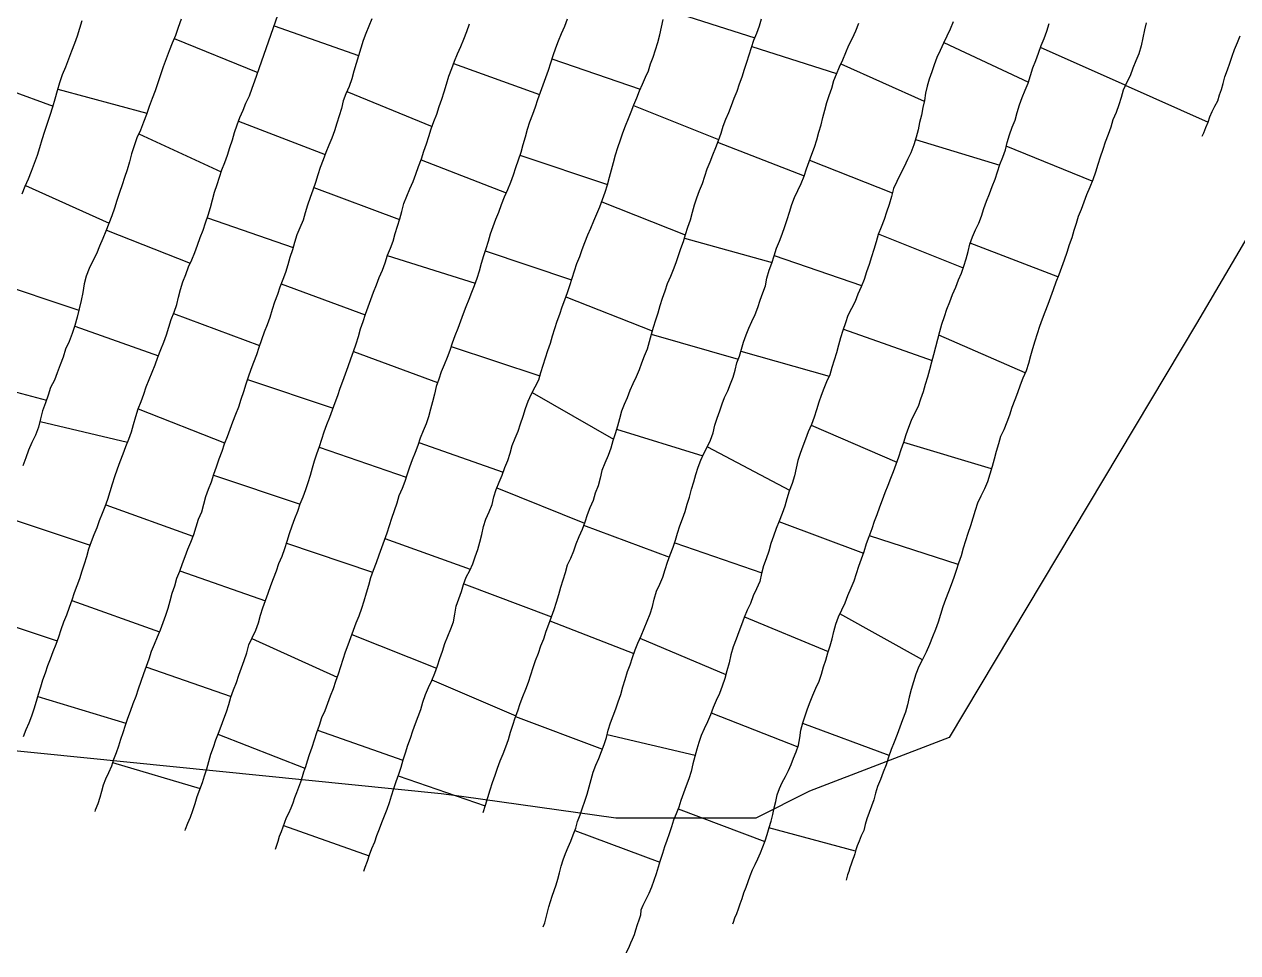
# Model space of a CAD drawing. Extents: x 703186 to 703989, y 1560402 to 1561368.
# Drawn here: x 703802.3 to 703862, y 1560401.9 to 1560447.5 of the extents above; entities that cross this region are included whole.
import ezdxf

# ---------------------------------------------------------------- set-up
doc = ezdxf.new("R2010")
doc.units = 0
for name, color, linetype in [('10124_2002_REAL', 30, 'Continuous'), ('AGROCAD PLL', 7, 'Continuous'), ('PANTE_2002', 7, 'Continuous')]:
    doc.layers.add(name, color=color, linetype=linetype)

msp = doc.modelspace()

# ---------------------------------------------------------------- linework, layer by layer
at = {"layer": '10124_2002_REAL'}
for points in [[(703802.2848, 1560412.4911), (703802.4115, 1560412.8343), (703802.5597, 1560413.1756), (703802.6897, 1560413.5223), (703802.8093, 1560413.8654), (703802.9206, 1560414.2285), (703803.029, 1560414.587), (703803.1374, 1560414.9377), (703803.2419, 1560415.2905), (703803.3609, 1560415.6334), (703803.4888, 1560415.9869), (703803.6111, 1560416.3263), (703803.741, 1560416.6779), (703803.8836, 1560417.0337), (703804.0166, 1560417.3963), (703804.1336, 1560417.7682), (703804.2738, 1560418.1337), (703804.415, 1560418.4908), (703804.546, 1560418.8571), (703804.6726, 1560419.2143), (703804.8021, 1560419.5759), (703804.9272, 1560419.9293), (703805.0492, 1560420.278), (703805.1667, 1560420.6406), (703805.2933, 1560420.9945), (703805.4045, 1560421.3518), (703805.5011, 1560421.73), (703805.6234, 1560422.0874), (703805.7605, 1560422.4433), (703805.9045, 1560422.7875), (703806.03, 1560423.1289), (703806.1686, 1560423.4851), (703806.3059, 1560423.8201), (703806.4334, 1560424.1763), (703806.5518, 1560424.5559), (703806.6663, 1560424.9228), (703806.7861, 1560425.2924), (703806.9086, 1560425.659), (703807.0415, 1560426.0251), (703807.1908, 1560426.3986), (703807.318, 1560426.7662), (703807.4604, 1560427.1302), (703807.5911, 1560427.4885), (703807.6994, 1560427.8531), (703807.8093, 1560428.2337), (703807.9313, 1560428.6147), (703808.0731, 1560428.9719), (703808.2005, 1560429.3357), (703808.3243, 1560429.6934), (703808.4766, 1560430.0581), (703808.6243, 1560430.4208), (703808.7708, 1560430.7851), (703808.899, 1560431.1555), (703809.0427, 1560431.5299), (703809.1862, 1560431.8941), (703809.3163, 1560432.2605), (703809.4401, 1560432.6317), (703809.5567, 1560433.007), (703809.6958, 1560433.3779), (703809.8236, 1560433.7465), (703809.9171, 1560434.119), (703810.0142, 1560434.4918), (703810.1305, 1560434.8667), (703810.2691, 1560435.2286), (703810.4108, 1560435.5973), (703810.5666, 1560435.9538), (703810.7154, 1560436.3111), (703810.8498, 1560436.6766), (703810.982, 1560437.0459), (703811.1324, 1560437.4018), (703811.246, 1560437.7665), (703811.3773, 1560438.1433), (703811.4942, 1560438.5163), (703811.5911, 1560438.9009), (703811.6854, 1560439.2811), (703811.8102, 1560439.6492), (703811.933, 1560440.0121), (703812.0508, 1560440.3791), (703812.1862, 1560440.7424), (703812.3273, 1560441.0979), (703812.4431, 1560441.4782), (703812.5614, 1560441.8509), (703812.6715, 1560442.2177), (703812.8001, 1560442.5869), (703812.9382, 1560442.9458), (703813.0895, 1560443.3038), (703813.2323, 1560443.6515), (703813.4015, 1560444.0204), (703813.5418, 1560444.3955), (703813.668, 1560444.7559), (703842.9533, 1560528.3916)], [(703802.2119, 1560439.196), (703802.3645, 1560439.5645), (703802.5311, 1560439.9338), (703802.6838, 1560440.3109), (703802.8276, 1560440.7026), (703802.9716, 1560441.0899), (703803.086, 1560441.4797), (703803.2052, 1560441.8725), (703803.3329, 1560442.2726), (703803.4712, 1560442.6693), (703803.5975, 1560443.0708), (703803.7315, 1560443.4719), (703803.8418, 1560443.87), (703803.9586, 1560444.2715), (703804.0671, 1560444.6734), (703804.2087, 1560445.0632), (703804.3736, 1560445.4489), (703804.516, 1560445.8369), (703804.6624, 1560446.2257), (703804.8102, 1560446.6039), (703804.944, 1560446.9729), (703805.0491, 1560447.3421), (703805.167, 1560447.7281)], [(703810.0399, 1560447.7791), (703809.9004, 1560447.3792), (703809.7579, 1560446.983), (703809.6018, 1560446.5993), (703809.4512, 1560446.2252), (703809.3018, 1560445.8282), (703809.1548, 1560445.4367), (703809.0182, 1560445.0449), (703808.8902, 1560444.6604), (703808.7556, 1560444.2694), (703808.613, 1560443.8822), (703808.4639, 1560443.4946), (703808.3314, 1560443.1041), (703808.1923, 1560442.7137), (703808.0418, 1560442.3254), (703807.8694, 1560441.9504), (703807.7315, 1560441.5586), (703807.6067, 1560441.1673), (703807.5068, 1560440.773), (703807.3917, 1560440.383), (703807.2582, 1560440.0046), (703807.1346, 1560439.6318), (703807.0052, 1560439.2524), (703806.8793, 1560438.8661), (703806.763, 1560438.4901), (703806.6369, 1560438.1069), (703806.4906, 1560437.7341), (703806.3439, 1560437.3628), (703806.1939, 1560436.9902), (703806.0303, 1560436.6241), (703805.877, 1560436.2488), (703805.7025, 1560435.8939), (703805.5228, 1560435.5215), (703805.3733, 1560435.1499), (703805.2751, 1560434.7632), (703805.2097, 1560434.3485), (703805.1196, 1560433.9437), (703805.0264, 1560433.541), (703804.9223, 1560433.1283), (703804.8161, 1560432.7183), (703804.6725, 1560432.3162), (703804.5238, 1560431.9366), (703804.3566, 1560431.5493), (703804.2326, 1560431.1615), (703804.0917, 1560430.7796), (703803.9463, 1560430.3935), (703803.8015, 1560430.0216), (703803.6202, 1560429.6646), (703803.4947, 1560429.2936), (703803.3632, 1560428.9079), (703803.2264, 1560428.5205), (703803.1274, 1560428.1264), (703803.0302, 1560427.7147), (703802.8763, 1560427.322), (703802.6975, 1560426.9635), (703802.5259, 1560426.5903), (703802.3946, 1560426.2007), (703802.2582, 1560425.8147)], [(703819.4342, 1560447.8048), (703819.2855, 1560447.4414), (703819.1368, 1560447.086), (703819.0059, 1560446.7302), (703818.8919, 1560446.3572), (703818.7707, 1560445.9859), (703818.6556, 1560445.6048), (703818.5432, 1560445.2221), (703818.4382, 1560444.8483), (703818.3053, 1560444.4822), (703818.155, 1560444.1137), (703818.0212, 1560443.7681), (703817.9286, 1560443.3976), (703817.8155, 1560443.0295), (703817.6971, 1560442.666), (703817.5823, 1560442.297), (703817.4585, 1560441.9378), (703817.3042, 1560441.5823), (703817.1589, 1560441.2334), (703817.0342, 1560440.8651), (703816.8835, 1560440.4938), (703816.7642, 1560440.1317), (703816.6597, 1560439.7525), (703816.5187, 1560439.3744), (703816.3913, 1560439.0067), (703816.2655, 1560438.6325), (703816.1505, 1560438.2647), (703816.0392, 1560437.893), (703815.8887, 1560437.5253), (703815.7437, 1560437.17), (703815.6283, 1560436.8031), (703815.5141, 1560436.4321), (703815.3867, 1560436.0687), (703815.2851, 1560435.7001), (703815.1795, 1560435.3315), (703815.0424, 1560434.9757), (703814.9059, 1560434.6071), (703814.7805, 1560434.2365), (703814.6438, 1560433.8699), (703814.5146, 1560433.5004), (703814.4072, 1560433.1183), (703814.2771, 1560432.7438), (703814.1286, 1560432.3825), (703813.9888, 1560432.0126), (703813.8651, 1560431.6409), (703813.7428, 1560431.2679), (703813.608, 1560430.9007), (703813.4661, 1560430.5443), (703813.3428, 1560430.177), (703813.2244, 1560429.825), (703813.1081, 1560429.451), (703812.9802, 1560429.0831), (703812.8631, 1560428.7043), (703812.7128, 1560428.3365), (703812.5696, 1560427.9694), (703812.4406, 1560427.6029), (703812.3013, 1560427.242), (703812.1575, 1560426.8847), (703812.0441, 1560426.5127), (703811.901, 1560426.1398), (703811.769, 1560425.7478), (703811.6402, 1560425.3813), (703811.5144, 1560425.0053), (703811.3673, 1560424.6421), (703811.2479, 1560424.2907), (703811.1413, 1560423.9064), (703811.0429, 1560423.5276), (703810.8803, 1560423.1751), (703810.7671, 1560422.7933), (703810.6442, 1560422.411), (703810.5073, 1560422.0485), (703810.3599, 1560421.6932), (703810.2227, 1560421.3415), (703810.0906, 1560420.9854), (703809.9632, 1560420.6215), (703809.8125, 1560420.265), (703809.7084, 1560419.8955), (703809.592, 1560419.5301), (703809.482, 1560419.1594), (703809.3825, 1560418.7993), (703809.2682, 1560418.4483), (703809.1339, 1560418.0898), (703809.0023, 1560417.7348), (703808.8576, 1560417.3798), (703808.7127, 1560417.0209), (703808.575, 1560416.6735), (703808.4466, 1560416.3037), (703808.3143, 1560415.94), (703808.1866, 1560415.5733), (703808.0504, 1560415.2016), (703807.9258, 1560414.8245), (703807.8063, 1560414.4598), (703807.6723, 1560414.1023), (703807.5387, 1560413.7341), (703807.3946, 1560413.3837), (703807.2822, 1560413.047), (703807.1727, 1560412.6796), (703807.0553, 1560412.351), (703806.9657, 1560412.0204), (703806.8464, 1560411.689), (703806.7107, 1560411.3707), (703806.6135, 1560411.0432), (703806.4708, 1560410.705), (703806.3173, 1560410.3966), (703806.2129, 1560410.1077), (703806.1249, 1560409.7927), (703806.0395, 1560409.4973), (703805.9373, 1560409.1806), (703805.8124, 1560408.8707), (703805.7881, 1560408.8146)], [(703829.044, 1560447.785), (703828.902, 1560447.4257), (703828.7522, 1560447.0704), (703828.6021, 1560446.7131), (703828.464, 1560446.3595), (703828.3376, 1560445.9893), (703828.2142, 1560445.6301), (703828.0984, 1560445.2626), (703827.9755, 1560444.8943), (703827.836, 1560444.5355), (703827.7088, 1560444.1839), (703827.5818, 1560443.8173), (703827.4591, 1560443.4532), (703827.3337, 1560443.0965), (703827.1937, 1560442.7274), (703827.0784, 1560442.3601), (703826.9674, 1560441.979), (703826.8609, 1560441.6027), (703826.7534, 1560441.2278), (703826.6268, 1560440.8468), (703826.5004, 1560440.4806), (703826.382, 1560440.1157), (703826.2567, 1560439.7488), (703826.1019, 1560439.3856), (703825.9363, 1560439.0247), (703825.7983, 1560438.6459), (703825.66, 1560438.2826), (703825.5115, 1560437.9258), (703825.3831, 1560437.5644), (703825.256, 1560437.2081), (703825.15, 1560436.8472), (703825.0411, 1560436.4952), (703824.9231, 1560436.1421), (703824.8146, 1560435.7642), (703824.7111, 1560435.3935), (703824.6016, 1560435.0242), (703824.4679, 1560434.6739), (703824.3302, 1560434.3411), (703824.2037, 1560433.9925), (703824.0552, 1560433.6352), (703823.9182, 1560433.29), (703823.7836, 1560432.9321), (703823.6511, 1560432.5657), (703823.5062, 1560432.2154), (703823.3867, 1560431.8548), (703823.2651, 1560431.4896), (703823.131, 1560431.1371), (703822.9853, 1560430.7805), (703822.8451, 1560430.4362), (703822.7178, 1560430.0764), (703822.6006, 1560429.7085), (703822.5074, 1560429.3414), (703822.4145, 1560428.9682), (703822.321, 1560428.5971), (703822.2128, 1560428.2268), (703822.0961, 1560427.8747), (703821.9547, 1560427.5362), (703821.8128, 1560427.1755), (703821.6848, 1560426.8114), (703821.555, 1560426.4741), (703821.4139, 1560426.1111), (703821.2874, 1560425.7558), (703821.1624, 1560425.3996), (703821.0443, 1560425.0429), (703820.9128, 1560424.6968), (703820.7545, 1560424.3412), (703820.6563, 1560423.9729), (703820.5246, 1560423.6019), (703820.4001, 1560423.2182), (703820.2781, 1560422.861), (703820.1633, 1560422.4991), (703820.0315, 1560422.1352), (703819.9073, 1560421.7743), (703819.7783, 1560421.411), (703819.6342, 1560421.0428), (703819.4872, 1560420.6661), (703819.3688, 1560420.2987), (703819.2603, 1560419.9257), (703819.1503, 1560419.5437), (703819.0316, 1560419.1568), (703818.9136, 1560418.7896), (703818.7915, 1560418.4239), (703818.645, 1560418.0676), (703818.5123, 1560417.7076), (703818.3722, 1560417.3552), (703818.2404, 1560416.997), (703818.1213, 1560416.6427), (703817.9924, 1560416.291), (703817.8845, 1560415.9261), (703817.7688, 1560415.5577), (703817.6425, 1560415.2028), (703817.5166, 1560414.8403), (703817.3745, 1560414.4791), (703817.2422, 1560414.1246), (703817.1147, 1560413.7617), (703816.9574, 1560413.4083), (703816.828, 1560413.041), (703816.6999, 1560412.6791), (703816.5926, 1560412.3149), (703816.4699, 1560411.9514), (703816.3417, 1560411.6004), (703816.2458, 1560411.2789), (703816.1547, 1560410.9979), (703816.0601, 1560410.7475), (703815.9919, 1560410.5109), (703815.9085, 1560410.2473), (703815.8138, 1560409.994), (703815.7169, 1560409.7325), (703815.62, 1560409.4762), (703815.5336, 1560409.222), (703815.4357, 1560408.9764), (703815.3225, 1560408.7147), (703815.2049, 1560408.4925), (703815.1255, 1560408.2658), (703815.0443, 1560408.035), (703814.9619, 1560407.8098), (703814.8698, 1560407.5758), (703814.7969, 1560407.3269), (703814.7211, 1560407.0798), (703814.676, 1560406.9435)], [(703819.0336, 1560405.8678), (703819.1041, 1560406.0636), (703819.2165, 1560406.3644), (703819.3171, 1560406.6755), (703819.4306, 1560406.9951), (703819.5664, 1560407.3105), (703819.6786, 1560407.6297), (703819.7984, 1560407.9512), (703819.922, 1560408.2696), (703820.0456, 1560408.5908), (703820.1804, 1560408.9248), (703820.296, 1560409.2514), (703820.3974, 1560409.5847), (703820.5087, 1560409.9344), (703820.6271, 1560410.2875), (703820.7493, 1560410.6398), (703820.8751, 1560410.9916), (703820.9654, 1560411.3501), (703821.076, 1560411.7024), (703821.2027, 1560412.066), (703821.3308, 1560412.4219), (703821.4454, 1560412.7836), (703821.5795, 1560413.1432), (703821.7036, 1560413.4868), (703821.83, 1560413.827), (703821.9349, 1560414.1841), (703822.0682, 1560414.557), (703822.2209, 1560414.9036), (703822.3725, 1560415.2539), (703822.5287, 1560415.6183), (703822.6551, 1560415.9798), (703822.7735, 1560416.3428), (703822.9033, 1560416.7034), (703823.024, 1560417.0656), (703823.1735, 1560417.4304), (703823.3117, 1560417.7881), (703823.4398, 1560418.1408), (703823.5184, 1560418.5111), (703823.5718, 1560418.9052), (703823.701, 1560419.268), (703823.8374, 1560419.6298), (703823.9416, 1560419.9824), (703824.0752, 1560420.3338), (703824.2445, 1560420.6668), (703824.4017, 1560420.9884), (703824.5199, 1560421.3398), (703824.6367, 1560421.6986), (703824.737, 1560422.0637), (703824.8332, 1560422.4425), (703824.9227, 1560422.8221), (703825.0399, 1560423.1891), (703825.2016, 1560423.5504), (703825.3447, 1560423.9101), (703825.4366, 1560424.2809), (703825.544, 1560424.6512), (703825.6857, 1560425.0032), (703825.8422, 1560425.3603), (703825.9658, 1560425.7264), (703826.1172, 1560426.0837), (703826.2347, 1560426.4363), (703826.3391, 1560426.8085), (703826.4808, 1560427.1671), (703826.6262, 1560427.5188), (703826.7466, 1560427.8767), (703826.88, 1560428.2561), (703826.9899, 1560428.6319), (703827.1156, 1560428.9929), (703827.2784, 1560429.3599), (703827.4725, 1560429.7), (703827.6377, 1560430.0497), (703827.7453, 1560430.4068), (703827.8582, 1560430.7678), (703827.9717, 1560431.1218), (703828.0928, 1560431.4865), (703828.2119, 1560431.8476), (703828.3208, 1560432.2056), (703828.4312, 1560432.5695), (703828.5495, 1560432.937), (703828.6719, 1560433.2808), (703828.7953, 1560433.6301), (703828.9183, 1560433.9851), (703829.0552, 1560434.3347), (703829.1708, 1560434.6869), (703829.2828, 1560435.0496), (703829.3951, 1560435.4121), (703829.5213, 1560435.7598), (703829.6558, 1560436.104), (703829.7803, 1560436.4539), (703829.9074, 1560436.8015), (703830.0514, 1560437.1727), (703830.2053, 1560437.5088), (703830.3451, 1560437.8622), (703830.4931, 1560438.206), (703830.6462, 1560438.559), (703830.7857, 1560438.9142), (703830.9039, 1560439.2717), (703831.0254, 1560439.6306), (703831.1174, 1560440.0179), (703831.2201, 1560440.3762), (703831.3184, 1560440.7394), (703831.419, 1560441.111), (703831.5364, 1560441.4813), (703831.6586, 1560441.8557), (703831.7785, 1560442.2), (703831.9161, 1560442.5401), (703832.0612, 1560442.896), (703832.1829, 1560443.2224), (703832.3229, 1560443.5729), (703832.4686, 1560443.9185), (703832.5996, 1560444.2564), (703832.7481, 1560444.5939), (703832.8941, 1560444.9273), (703833.0351, 1560445.2457), (703833.1463, 1560445.5896), (703833.2745, 1560445.9215), (703833.38, 1560446.2743), (703833.4973, 1560446.6435), (703833.5918, 1560447.0091), (703833.6807, 1560447.3964), (703833.764, 1560447.7718)], [(703838.5898, 1560447.7933), (703838.4817, 1560447.4505), (703838.3567, 1560447.0883), (703838.2122, 1560446.7364), (703838.0956, 1560446.372), (703837.9823, 1560446.0201), (703837.8639, 1560445.6578), (703837.7479, 1560445.3076), (703837.6324, 1560444.9374), (703837.508, 1560444.5816), (703837.3868, 1560444.2289), (703837.234, 1560443.8851), (703837.1162, 1560443.5272), (703836.9728, 1560443.1813), (703836.8387, 1560442.8459), (703836.7077, 1560442.5096), (703836.6075, 1560442.1579), (703836.471, 1560441.8073), (703836.334, 1560441.4565), (703836.1962, 1560441.0993), (703836.0556, 1560440.7599), (703835.9191, 1560440.4122), (703835.7954, 1560440.0524), (703835.6767, 1560439.6946), (703835.5346, 1560439.3391), (703835.4069, 1560438.9877), (703835.2904, 1560438.639), (703835.1843, 1560438.2784), (703835.0871, 1560437.9054), (703834.9617, 1560437.5364), (703834.8528, 1560437.1819), (703834.7556, 1560436.8313), (703834.6189, 1560436.481), (703834.5012, 1560436.1416), (703834.3805, 1560435.8046), (703834.257, 1560435.46), (703834.1287, 1560435.1244), (703833.9621, 1560434.7702), (703833.8479, 1560434.4007), (703833.7216, 1560434.0493), (703833.5991, 1560433.6827), (703833.4957, 1560433.3294), (703833.3938, 1560432.9776), (703833.2743, 1560432.6257), (703833.1724, 1560432.2735), (703833.078, 1560431.9164), (703832.9805, 1560431.5561), (703832.8318, 1560431.2042), (703832.7049, 1560430.8566), (703832.5752, 1560430.5285), (703832.4414, 1560430.1882), (703832.2746, 1560429.8548), (703832.1212, 1560429.5265), (703831.9893, 1560429.1613), (703831.8389, 1560428.8364), (703831.7186, 1560428.4978), (703831.6216, 1560428.1215), (703831.5182, 1560427.7586), (703831.4058, 1560427.3941), (703831.281, 1560427.0379), (703831.1824, 1560426.6813), (703831.0512, 1560426.3204), (703830.8906, 1560425.952), (703830.7484, 1560425.5815), (703830.6614, 1560425.2055), (703830.5607, 1560424.8251), (703830.42, 1560424.4659), (703830.316, 1560424.1007), (703830.1571, 1560423.7539), (703830.0228, 1560423.3979), (703829.9042, 1560423.0347), (703829.77, 1560422.6742), (703829.6085, 1560422.317), (703829.4674, 1560421.9661), (703829.3468, 1560421.6077), (703829.2075, 1560421.26), (703829.0416, 1560420.9286), (703828.9364, 1560420.5573), (703828.8195, 1560420.1962), (703828.7044, 1560419.8219), (703828.6047, 1560419.4591), (703828.498, 1560419.096), (703828.3815, 1560418.7281), (703828.2582, 1560418.3699), (703828.1205, 1560418.0138), (703827.9944, 1560417.6562), (703827.8723, 1560417.2885), (703827.7278, 1560416.9359), (703827.6146, 1560416.5772), (703827.4703, 1560416.2213), (703827.3467, 1560415.876), (703827.2323, 1560415.5171), (703827.1139, 1560415.1588), (703826.9894, 1560414.8125), (703826.8406, 1560414.4565), (703826.7131, 1560414.1028), (703826.5983, 1560413.7393), (703826.4695, 1560413.3972), (703826.3465, 1560413.0434), (703826.2326, 1560412.691), (703826.1286, 1560412.331), (703826.0077, 1560411.9714), (703825.8735, 1560411.6263), (703825.7226, 1560411.2779), (703825.6001, 1560410.9316), (703825.4846, 1560410.5836), (703825.354, 1560410.226), (703825.2345, 1560409.8558), (703825.1174, 1560409.479), (703825.0046, 1560409.1084), (703824.8907, 1560408.7492)], [(703848.0415, 1560447.656), (703847.8929, 1560447.2985), (703847.7256, 1560446.9525), (703847.56, 1560446.5987), (703847.3888, 1560446.2477), (703847.2367, 1560445.8943), (703847.108, 1560445.5456), (703846.9873, 1560445.1914), (703846.8571, 1560444.8322), (703846.7576, 1560444.4957), (703846.6786, 1560444.1525), (703846.6205, 1560443.7829), (703846.5352, 1560443.4386), (703846.4719, 1560443.072), (703846.3863, 1560442.7047), (703846.3089, 1560442.3478), (703846.2115, 1560441.9828), (703846.0977, 1560441.604), (703845.9535, 1560441.2189), (703845.7832, 1560440.882), (703845.6256, 1560440.5281), (703845.4497, 1560440.1711), (703845.2608, 1560439.8081), (703845.0918, 1560439.4529), (703844.9954, 1560439.0645), (703844.8895, 1560438.6699), (703844.7531, 1560438.2939), (703844.6436, 1560437.9237), (703844.4869, 1560437.5589), (703844.3439, 1560437.2018), (703844.2437, 1560436.8303), (703844.133, 1560436.4549), (703844.0221, 1560436.0884), (703843.9034, 1560435.7145), (703843.7708, 1560435.3538), (703843.6542, 1560434.9795), (703843.5011, 1560434.6242), (703843.3506, 1560434.2611), (703843.2089, 1560433.8943), (703843.0374, 1560433.5473), (703842.8559, 1560433.2096), (703842.7387, 1560432.8413), (703842.6092, 1560432.4755), (703842.4844, 1560432.1176), (703842.3848, 1560431.7454), (703842.2912, 1560431.377), (703842.1755, 1560431.0092), (703842.059, 1560430.6584), (703841.9592, 1560430.2973), (703841.8063, 1560429.9517), (703841.6685, 1560429.6178), (703841.533, 1560429.2807), (703841.424, 1560428.9424), (703841.3112, 1560428.5714), (703841.2018, 1560428.2001), (703841.0604, 1560427.8502), (703840.9051, 1560427.4883), (703840.7729, 1560427.1334), (703840.6426, 1560426.789), (703840.5105, 1560426.4215), (703840.3907, 1560426.0682), (703840.3062, 1560425.6987), (703840.2275, 1560425.3167), (703840.1069, 1560424.9512), (703839.963, 1560424.5672), (703839.8474, 1560424.1966), (703839.7455, 1560423.8232), (703839.6131, 1560423.4655), (703839.4645, 1560423.0946), (703839.3311, 1560422.7356), (703839.1964, 1560422.3598), (703839.0701, 1560421.9851), (703838.9638, 1560421.6131), (703838.8366, 1560421.2447), (703838.7071, 1560420.8857), (703838.6053, 1560420.5113), (703838.5162, 1560420.1257), (703838.3644, 1560419.7652), (703838.1895, 1560419.4234), (703838.0577, 1560419.0484), (703837.9008, 1560418.707), (703837.7577, 1560418.3598), (703837.6167, 1560417.9919), (703837.4903, 1560417.6474), (703837.359, 1560417.2865), (703837.2047, 1560416.9105), (703837.0982, 1560416.5222), (703837.0054, 1560416.1192), (703836.9043, 1560415.7268), (703836.7989, 1560415.3431), (703836.6664, 1560414.9679), (703836.5291, 1560414.613), (703836.3779, 1560414.269), (703836.2286, 1560413.9264), (703836.0887, 1560413.5684), (703835.9435, 1560413.2196), (703835.7814, 1560412.8784), (703835.6311, 1560412.5462), (703835.5191, 1560412.2031), (703835.4143, 1560411.8676), (703835.3202, 1560411.5197), (703835.2259, 1560411.1507), (703835.1425, 1560410.7825), (703835.0255, 1560410.4146), (703834.8882, 1560410.0628), (703834.7573, 1560409.7085), (703834.6354, 1560409.3538), (703834.5288, 1560409.0167), (703834.4085, 1560408.6973), (703834.2745, 1560408.3775), (703834.1666, 1560408.0573), (703834.0654, 1560407.7146), (703833.9467, 1560407.3829), (703833.8326, 1560407.0645), (703833.7332, 1560406.7354), (703833.6242, 1560406.3971), (703833.5222, 1560406.0709), (703833.4243, 1560405.7388), (703833.3089, 1560405.4093), (703833.1845, 1560405.0906), (703833.0602, 1560404.7787), (703832.9096, 1560404.4709), (703832.756, 1560404.1889), (703832.6609, 1560403.9594), (703832.6423, 1560403.7122), (703832.5697, 1560403.4542), (703832.4814, 1560403.2265), (703832.3946, 1560402.9751), (703832.3402, 1560402.7402), (703832.2357, 1560402.5124), (703832.1544, 1560402.3237), (703832.0867, 1560402.1701), (703832.0231, 1560402.0224), (703831.9465, 1560401.8649), (703831.9452, 1560401.8607)], [(703810.2401, 1560407.8773), (703810.2624, 1560407.936), (703810.3765, 1560408.2316), (703810.4957, 1560408.5341), (703810.614, 1560408.8609), (703810.7284, 1560409.197), (703810.8374, 1560409.54), (703810.959, 1560409.89), (703811.0899, 1560410.2303), (703811.195, 1560410.5689), (703811.303, 1560410.9022), (703811.3971, 1560411.27), (703811.4984, 1560411.632), (703811.6265, 1560411.9809), (703811.7468, 1560412.3292), (703811.8769, 1560412.6644), (703812.0106, 1560413.0085), (703812.1392, 1560413.3627), (703812.2735, 1560413.7068), (703812.3809, 1560414.0642), (703812.4912, 1560414.4269), (703812.6253, 1560414.7944), (703812.7634, 1560415.1581), (703812.888, 1560415.515), (703813.0054, 1560415.8778), (703813.1359, 1560416.2416), (703813.2771, 1560416.6204), (703813.378, 1560417.0104), (703813.5353, 1560417.3584), (703813.7161, 1560417.7226), (703813.8463, 1560418.094), (703813.9544, 1560418.4597), (703814.069, 1560418.8306), (703814.195, 1560419.1857), (703814.3272, 1560419.5546), (703814.4513, 1560419.9209), (703814.5896, 1560420.2694), (703814.7413, 1560420.646), (703814.8461, 1560421.0043), (703815.0086, 1560421.3733), (703815.1463, 1560421.7438), (703815.2672, 1560422.1013), (703815.3749, 1560422.4842), (703815.5066, 1560422.8579), (703815.6331, 1560423.221), (703815.7813, 1560423.5765), (703815.897, 1560423.9369), (703816.0394, 1560424.2835), (703816.1714, 1560424.641), (703816.2993, 1560424.9945), (703816.4111, 1560425.3516), (703816.5067, 1560425.7103), (703816.6094, 1560426.0635), (703816.7214, 1560426.4096), (703816.8463, 1560426.7686), (703816.97, 1560427.1262), (703817.0873, 1560427.4911), (703817.2129, 1560427.8547), (703817.3552, 1560428.2132), (703817.4948, 1560428.5692), (703817.6176, 1560428.9241), (703817.7531, 1560429.2797), (703817.8718, 1560429.6313), (703817.9995, 1560429.9759), (703818.1277, 1560430.3409), (703818.2618, 1560430.7079), (703818.3944, 1560431.0741), (703818.5317, 1560431.4449), (703818.6494, 1560431.812), (703818.7634, 1560432.1809), (703818.8709, 1560432.5494), (703818.9929, 1560432.9137), (703819.1166, 1560433.2784), (703819.2484, 1560433.6373), (703819.3765, 1560434.0007), (703819.5079, 1560434.3611), (703819.651, 1560434.7181), (703819.7931, 1560435.0843), (703819.9506, 1560435.4344), (703820.0787, 1560435.8011), (703820.1953, 1560436.1749), (703820.339, 1560436.5219), (703820.4771, 1560436.8713), (703820.5711, 1560437.2464), (703820.6962, 1560437.5994), (703820.8055, 1560437.9678), (703820.908, 1560438.3325), (703821.0066, 1560438.7109), (703821.1453, 1560439.0825), (703821.3013, 1560439.4476), (703821.4528, 1560439.8023), (703821.5856, 1560440.1684), (703821.7263, 1560440.5444), (703821.8697, 1560440.9129), (703821.98, 1560441.2918), (703822.1142, 1560441.6576), (703822.2347, 1560442.0162), (703822.3522, 1560442.3897), (703822.4857, 1560442.7601), (703822.6171, 1560443.1178), (703822.7469, 1560443.4855), (703822.8727, 1560443.8472), (703822.9884, 1560444.218), (703823.0962, 1560444.5954), (703823.2232, 1560444.9752), (703823.3564, 1560445.353), (703823.4889, 1560445.7225), (703823.6437, 1560446.0806), (703823.8043, 1560446.4415), (703823.9594, 1560446.81), (703824.103, 1560447.183), (703824.2299, 1560447.5591)], [(703827.8664, 1560403.1266), (703827.9324, 1560403.3336), (703828.0135, 1560403.5909), (703828.0733, 1560403.8609), (703828.1357, 1560404.1207), (703828.2166, 1560404.3832), (703828.3018, 1560404.6491), (703828.3962, 1560404.9186), (703828.4997, 1560405.1975), (703828.573, 1560405.4874), (703828.6606, 1560405.7947), (703828.7455, 1560406.1146), (703828.8448, 1560406.4256), (703828.9629, 1560406.736), (703829.0804, 1560407.0473), (703829.2172, 1560407.3477), (703829.3411, 1560407.6659), (703829.4601, 1560407.9874), (703829.5529, 1560408.3151), (703829.6808, 1560408.6412), (703829.7986, 1560408.9848), (703829.9069, 1560409.3241), (703830.0221, 1560409.6626), (703830.1247, 1560410.0138), (703830.2152, 1560410.3746), (703830.3223, 1560410.7409), (703830.4564, 1560411.0828), (703830.5921, 1560411.419), (703830.7242, 1560411.7576), (703830.8667, 1560412.1013), (703830.9776, 1560412.4518), (703831.0629, 1560412.8139), (703831.1748, 1560413.1624), (703831.3034, 1560413.5138), (703831.4274, 1560413.8537), (703831.5565, 1560414.2037), (703831.6864, 1560414.5701), (703831.784, 1560414.9406), (703831.8995, 1560415.3052), (703832.0093, 1560415.6884), (703832.1355, 1560416.0186), (703832.2533, 1560416.3877), (703832.39, 1560416.7568), (703832.5204, 1560417.0934), (703832.6743, 1560417.4574), (703832.8245, 1560417.8154), (703832.9795, 1560418.1682), (703833.1317, 1560418.5257), (703833.2408, 1560418.8887), (703833.3162, 1560419.2538), (703833.4387, 1560419.6431), (703833.5942, 1560419.9995), (703833.7419, 1560420.3422), (703833.8615, 1560420.721), (703833.9731, 1560421.0783), (703834.1152, 1560421.4409), (703834.2567, 1560421.8077), (703834.3772, 1560422.1567), (703834.47, 1560422.5079), (703834.5816, 1560422.8692), (703834.7228, 1560423.2101), (703834.8502, 1560423.5635), (703834.9476, 1560423.9232), (703835.0645, 1560424.2764), (703835.1521, 1560424.6657), (703835.2765, 1560425.0229), (703835.3781, 1560425.3805), (703835.4828, 1560425.7496), (703835.6156, 1560426.0882), (703835.7712, 1560426.4222), (703835.9515, 1560426.7644), (703836.0958, 1560427.0723), (703836.2212, 1560427.43), (703836.3121, 1560427.8133), (703836.422, 1560428.1645), (703836.5606, 1560428.5178), (703836.6703, 1560428.8595), (703836.7857, 1560429.1802), (703836.9409, 1560429.505), (703837.0737, 1560429.8437), (703837.2093, 1560430.1758), (703837.3042, 1560430.5157), (703837.3915, 1560430.8756), (703837.5163, 1560431.215), (703837.6119, 1560431.5541), (703837.7173, 1560431.9021), (703837.8487, 1560432.26), (703837.9807, 1560432.5898), (703838.1238, 1560432.9203), (703838.2918, 1560433.2612), (703838.4258, 1560433.6099), (703838.5454, 1560433.9617), (703838.675, 1560434.3167), (703838.7917, 1560434.6723), (703838.8731, 1560435.0514), (703838.986, 1560435.4321), (703839.1181, 1560435.7911), (703839.221, 1560436.1506), (703839.3459, 1560436.5143), (703839.4814, 1560436.8729), (703839.6149, 1560437.2173), (703839.7458, 1560437.5844), (703839.8736, 1560437.9399), (703839.9827, 1560438.2889), (703840.0934, 1560438.6703), (703840.223, 1560439.0185), (703840.3853, 1560439.3555), (703840.551, 1560439.7035), (703840.6963, 1560440.0623), (703840.8148, 1560440.4251), (703840.9484, 1560440.7885), (703841.0863, 1560441.1397), (703841.2043, 1560441.494), (703841.3238, 1560441.8506), (703841.4319, 1560442.2249), (703841.5323, 1560442.5833), (703841.6199, 1560442.9498), (703841.7238, 1560443.311), (703841.8131, 1560443.6866), (703841.9379, 1560444.0354), (703842.0576, 1560444.3852), (703842.156, 1560444.7635), (703842.2876, 1560445.0867), (703842.4423, 1560445.439), (703842.6022, 1560445.7946), (703842.7464, 1560446.1449), (703842.9029, 1560446.5017), (703843.0786, 1560446.8568), (703843.2442, 1560447.2102), (703843.3913, 1560447.5922)], [(703837.1903, 1560403.2885), (703837.2229, 1560403.3649), (703837.2981, 1560403.5721), (703837.3898, 1560403.7871), (703837.4758, 1560404.021), (703837.5602, 1560404.2703), (703837.6553, 1560404.5251), (703837.7287, 1560404.7989), (703837.8404, 1560405.0821), (703837.9479, 1560405.3641), (703838.0484, 1560405.6485), (703838.1599, 1560405.9332), (703838.2986, 1560406.1977), (703838.4225, 1560406.4797), (703838.5507, 1560406.7737), (703838.6634, 1560407.0705), (703838.7878, 1560407.3728), (703838.8833, 1560407.6847), (703838.9751, 1560408.0137), (703839.0779, 1560408.3399), (703839.1537, 1560408.6611), (703839.2232, 1560408.9893), (703839.3024, 1560409.3057), (703839.3812, 1560409.6276), (703839.4936, 1560409.9379), (703839.6206, 1560410.2322), (703839.7801, 1560410.523), (703839.9298, 1560410.8193), (703840.0597, 1560411.1228), (703840.1809, 1560411.4339), (703840.3031, 1560411.7446), (703840.4254, 1560412.067), (703840.4952, 1560412.4244), (703840.5389, 1560412.8078), (703840.6418, 1560413.1692), (703840.7472, 1560413.5164), (703840.8628, 1560413.8625), (703840.9945, 1560414.1977), (703841.1247, 1560414.5376), (703841.2802, 1560414.8796), (703841.4407, 1560415.2187), (703841.562, 1560415.5654), (703841.6591, 1560415.9186), (703841.7672, 1560416.2606), (703841.8611, 1560416.6081), (703841.9752, 1560416.9568), (703842.0861, 1560417.3069), (703842.168, 1560417.6605), (703842.2639, 1560418.0196), (703842.3906, 1560418.3839), (703842.5593, 1560418.7373), (703842.7265, 1560419.0799), (703842.8493, 1560419.4407), (703843.0214, 1560419.8058), (703843.1709, 1560420.15), (703843.2778, 1560420.5152), (703843.3991, 1560420.8719), (703843.5252, 1560421.2305), (703843.6544, 1560421.6043), (703843.7644, 1560421.9847), (703843.9049, 1560422.3429), (703844.041, 1560422.7253), (703844.1591, 1560423.0866), (703844.302, 1560423.427), (703844.4255, 1560423.7982), (703844.5521, 1560424.1446), (703844.6902, 1560424.4934), (703844.8422, 1560424.8548), (703844.9727, 1560425.2102), (703845.1071, 1560425.5405), (703845.2308, 1560425.8949), (703845.3571, 1560426.248), (703845.4757, 1560426.6219), (703845.6104, 1560426.9847), (703845.7282, 1560427.3488), (703845.8492, 1560427.7125), (703845.9863, 1560428.0628), (703846.1564, 1560428.4073), (703846.3227, 1560428.7522), (703846.4512, 1560429.1119), (703846.5788, 1560429.471), (703846.676, 1560429.8366), (703846.7842, 1560430.1868), (703846.886, 1560430.5526), (703846.9821, 1560430.9246), (703847.0797, 1560431.2869), (703847.1851, 1560431.6663), (703847.2811, 1560432.042), (703847.3825, 1560432.4211), (703847.4841, 1560432.7864), (703847.6032, 1560433.1569), (703847.7313, 1560433.5282), (703847.8658, 1560433.8829), (703848.0058, 1560434.2501), (703848.1604, 1560434.607), (703848.301, 1560434.9556), (703848.4386, 1560435.2971), (703848.5679, 1560435.6395), (703848.6679, 1560435.9894), (703848.7691, 1560436.3511), (703848.8533, 1560436.7147), (703848.9805, 1560437.0733), (703849.1358, 1560437.4193), (703849.2941, 1560437.7594), (703849.4268, 1560438.1035), (703849.5397, 1560438.47), (703849.683, 1560438.8351), (703849.8251, 1560439.1948), (703849.9595, 1560439.5538), (703850.0968, 1560439.9128), (703850.2123, 1560440.2705), (703850.3381, 1560440.6337), (703850.4875, 1560440.9937), (703850.6032, 1560441.361), (703850.6918, 1560441.7213), (703850.8091, 1560442.1023), (703850.9465, 1560442.468), (703851.0867, 1560442.8259), (703851.1848, 1560443.2038), (703851.3039, 1560443.5689), (703851.4342, 1560443.9331), (703851.5723, 1560444.2927), (703851.7221, 1560444.6444), (703851.8349, 1560445.0136), (703851.9603, 1560445.3881), (703852.1084, 1560445.7474), (703852.2336, 1560446.1177), (703852.361, 1560446.4875), (703852.5137, 1560446.8429), (703852.653, 1560447.1934), (703852.7671, 1560447.569)], [(703857.5259, 1560447.6067), (703857.4539, 1560447.257), (703857.3654, 1560446.8737), (703857.2875, 1560446.4736), (703857.1799, 1560446.0887), (703857.0175, 1560445.7323), (703856.8784, 1560445.3686), (703856.7409, 1560445.0022), (703856.5607, 1560444.6548), (703856.404, 1560444.3019), (703856.2978, 1560443.9262), (703856.1824, 1560443.5667), (703856.05, 1560443.1944), (703855.8989, 1560442.838), (703855.8008, 1560442.4763), (703855.6647, 1560442.1098), (703855.52, 1560441.7387), (703855.395, 1560441.3675), (703855.263, 1560441.0038), (703855.1482, 1560440.6301), (703855.0327, 1560440.2569), (703854.9142, 1560439.8863), (703854.7653, 1560439.5198), (703854.5918, 1560439.1529), (703854.4652, 1560438.7847), (703854.3324, 1560438.4268), (703854.1933, 1560438.0822), (703854.0849, 1560437.7328), (703853.9767, 1560437.3907), (703853.8695, 1560437.0348), (703853.7432, 1560436.6778), (703853.6212, 1560436.3103), (703853.4995, 1560435.9377), (703853.3606, 1560435.5778), (703853.2287, 1560435.2128), (703853.089, 1560434.8487), (703852.9561, 1560434.4755), (703852.8241, 1560434.1093), (703852.6918, 1560433.7436), (703852.5531, 1560433.3805), (703852.415, 1560433.0328), (703852.2784, 1560432.6703), (703852.1634, 1560432.3033), (703852.058, 1560431.9392), (703851.944, 1560431.5748), (703851.8401, 1560431.2226), (703851.7387, 1560430.8549), (703851.625, 1560430.4871), (703851.4696, 1560430.1315), (703851.338, 1560429.776), (703851.2014, 1560429.4126), (703851.0669, 1560429.0537), (703850.9262, 1560428.6867), (703850.807, 1560428.3127), (703850.6799, 1560427.9578), (703850.522, 1560427.5915), (703850.3697, 1560427.2542), (703850.2612, 1560426.8881), (703850.156, 1560426.5131), (703850.0557, 1560426.1456), (703849.9553, 1560425.7775), (703849.8436, 1560425.4037), (703849.722, 1560425.0339), (703849.5698, 1560424.6823), (703849.4031, 1560424.3235), (703849.2345, 1560423.9714), (703849.1258, 1560423.6082), (703849.0025, 1560423.2335), (703848.8824, 1560422.8597), (703848.7587, 1560422.4925), (703848.6438, 1560422.1271), (703848.5335, 1560421.7609), (703848.4223, 1560421.3868), (703848.3052, 1560421.027), (703848.1888, 1560420.6697), (703848.0626, 1560420.3157), (703847.9346, 1560419.9658), (703847.8003, 1560419.6095), (703847.658, 1560419.236), (703847.5212, 1560418.8784), (703847.4056, 1560418.5006), (703847.2909, 1560418.128), (703847.1598, 1560417.7626), (703847.0127, 1560417.4037), (703846.874, 1560417.0285), (703846.7127, 1560416.6542), (703846.5338, 1560416.2823), (703846.3416, 1560415.9359), (703846.1934, 1560415.5661), (703846.0816, 1560415.1867), (703845.9661, 1560414.8138), (703845.8769, 1560414.4376), (703845.7923, 1560414.0622), (703845.6835, 1560413.6918), (703845.5496, 1560413.3234), (703845.4065, 1560412.9602), (703845.2792, 1560412.5961), (703845.1376, 1560412.2247), (703844.9881, 1560411.8544), (703844.8487, 1560411.4771), (703844.735, 1560411.0995), (703844.5983, 1560410.7356), (703844.4649, 1560410.3769), (703844.318, 1560410.0362), (703844.2182, 1560409.7123), (703844.1245, 1560409.39), (703844.0187, 1560409.0738), (703843.9054, 1560408.7617), (703843.7915, 1560408.453), (703843.7031, 1560408.1666), (703843.6333, 1560407.8806), (703843.5132, 1560407.6105), (703843.4022, 1560407.3529), (703843.3048, 1560407.1222), (703843.24, 1560406.9151), (703843.1894, 1560406.7262), (703843.1424, 1560406.5703), (703843.0768, 1560406.4087), (703843.0112, 1560406.2214), (703842.9538, 1560406.0354), (703842.8935, 1560405.8625), (703842.8361, 1560405.6882), (703842.7819, 1560405.4975), (703842.7701, 1560405.4345)], [(703860.2943, 1560442.0387), (703860.365, 1560442.2017), (703860.4727, 1560442.46), (703860.5801, 1560442.7183), (703860.6703, 1560442.987), (703860.7798, 1560443.2508), (703860.9048, 1560443.5068), (703861.0583, 1560443.7749), (703861.1398, 1560444.0604), (703861.2366, 1560444.3346), (703861.3159, 1560444.6299), (703861.4114, 1560444.9538), (703861.5359, 1560445.2919), (703861.6519, 1560445.629), (703861.7635, 1560445.9644), (703861.8871, 1560446.3026), (703862.0234, 1560446.6372), (703862.1585, 1560446.9683)]]:
    msp.add_lwpolyline(points, dxfattribs=at)
at = {"layer": 'AGROCAD PLL', "color": 1, "true_color": 0xff0000}
for points in [[(703833.8993, 1560448.2609), (703838.2694, 1560446.8756)], [(703847.5795, 1560446.6404), (703851.7373, 1560444.6942)], [(703828.2836, 1560445.832), (703832.6351, 1560444.3371)], [(703856.5075, 1560444.535), (703852.3278, 1560446.391)], [(703856.5075, 1560444.535), (703852.3278, 1560446.391)], [(703799.4219, 1560445.0736), (703803.7429, 1560443.5129)], [(703812.8715, 1560442.7724), (703817.1257, 1560441.1354)], [(703836.4445, 1560441.7393), (703840.7021, 1560440.0766)], [(703836.4445, 1560441.7393), (703840.7011, 1560440.077)], [(703826.7074, 1560441.0893), (703831.0307, 1560439.6527)], [(703854.8836, 1560439.8109), (703850.6454, 1560441.5328)], [(703854.8836, 1560439.8109), (703850.6454, 1560441.5328)], [(703853.1896, 1560435.1109), (703848.872, 1560436.7675)], [(703853.1896, 1560435.1109), (703848.872, 1560436.7675)], [(703800.6784, 1560434.9166), (703805.0092, 1560433.473)], [(703828.971, 1560434.1196), (703833.2246, 1560432.4539)], [(703842.6318, 1560432.5394), (703847.0005, 1560430.9928)], [(703851.5787, 1560430.3812), (703847.3331, 1560432.2365)], [(703851.5787, 1560430.3812), (703847.3331, 1560432.2365)], [(703823.3304, 1560431.6856), (703827.6929, 1560430.233)], [(703798.9655, 1560430.229), (703803.4093, 1560429.043)], [(703827.3091, 1560429.4136), (703831.3128, 1560427.1286)], [(703807.9346, 1560428.623), (703812.179, 1560426.9381)], [(703841.0415, 1560427.8063), (703845.266, 1560425.9934)], [(703835.9404, 1560426.7433), (703839.9807, 1560424.6145)], [(703825.5758, 1560424.7302), (703829.889, 1560422.9938)], [(703806.3308, 1560423.8896), (703810.6225, 1560422.3534)], [(703848.2819, 1560420.9555), (703843.9172, 1560422.3774)], [(703848.2819, 1560420.9555), (703843.9172, 1560422.3774)], [(703823.9544, 1560420.016), (703828.2612, 1560418.3785)], [(703823.9544, 1560420.016), (703828.2615, 1560418.3784)], [(703804.6606, 1560419.1804), (703808.9691, 1560417.6534)], [(703846.5307, 1560416.2767), (703842.4623, 1560418.5341)], [(703846.5307, 1560416.2767), (703842.4623, 1560418.5341)], [(703813.5166, 1560417.3171), (703817.7189, 1560415.4176)], [(703832.6221, 1560417.334), (703836.8543, 1560415.5446)], [(703836.1263, 1560413.6646), (703840.3982, 1560411.9952)], [(703826.5, 1560413.4782), (703830.7709, 1560411.8702)], [(703811.8543, 1560412.6061), (703816.1346, 1560410.9447)], [(703834.5023, 1560408.9462), (703838.7733, 1560407.3376)]]:
    msp.add_lwpolyline(points, dxfattribs=at)
at = {"layer": 'AGROCAD PLL', "color": 5, "true_color": 0x0000ff}
for points in [[(703814.6136, 1560447.4566), (703818.7751, 1560445.9994)], [(703814.6136, 1560447.4566), (703818.7748, 1560445.9995)], [(703809.6972, 1560446.8337), (703813.8097, 1560445.1606)], [(703838.1194, 1560446.4464), (703842.2976, 1560445.1094)], [(703846.175, 1560441.8614), (703850.3309, 1560440.6129)], [(703840.9713, 1560440.8469), (703845.0412, 1560439.2489)], [(703830.7381, 1560438.7929), (703834.8514, 1560437.1774)], [(703830.7381, 1560438.7929), (703834.8516, 1560437.1774)], [(703806.3636, 1560437.4127), (703810.4914, 1560435.7818)], [(703814.9675, 1560434.7735), (703819.1041, 1560433.2416)], [(703804.8051, 1560432.6874), (703808.9226, 1560431.2169)], [(703818.5306, 1560431.4419), (703822.6651, 1560429.911)], [(703813.3037, 1560430.0607), (703817.5201, 1560428.6424)], [(703803.0967, 1560427.9963), (703807.4016, 1560426.9799)], [(703831.4723, 1560427.6097), (703835.7149, 1560426.3014)], [(703821.7351, 1560426.9545), (703825.8876, 1560425.4947)], [(703839.4564, 1560423.0728), (703843.6264, 1560421.5233)], [(703828.1859, 1560418.1829), (703832.3253, 1560416.5822)], [(703808.3107, 1560415.9297), (703812.5064, 1560414.4686)], [(703831.0135, 1560412.6044), (703835.338, 1560411.5857)], [(703843.225, 1560406.8592), (703838.9704, 1560407.9989)], [(703843.225, 1560406.8592), (703838.9704, 1560407.9989)], [(703843.225, 1560406.8592), (703838.9709, 1560407.9988)], [(703843.225, 1560406.8592), (703838.9709, 1560407.9988)]]:
    msp.add_lwpolyline(points, dxfattribs=at)
at = {"layer": 'AGROCAD PLL', "color": 3, "true_color": 0x00ff00}
for points in [[(703823.4453, 1560445.6009), (703827.6743, 1560444.0844)], [(703842.5123, 1560445.5946), (703846.6126, 1560443.7509)], [(703803.9791, 1560444.3473), (703808.3526, 1560443.1665)], [(703818.2009, 1560444.2263), (703822.3973, 1560442.5148)], [(703856.5075, 1560444.535), (703860.583, 1560442.7254)], [(703856.5075, 1560444.535), (703860.5825, 1560442.7256)], [(703832.3074, 1560443.5342), (703836.4925, 1560441.8626)], [(703807.9597, 1560442.1469), (703812.0192, 1560440.2806)], [(703821.8505, 1560440.8637), (703826.0332, 1560439.236)], [(703802.3862, 1560439.6126), (703806.4996, 1560437.757)], [(703816.568, 1560439.5066), (703820.7944, 1560437.9304)], [(703811.3338, 1560438.0185), (703815.5502, 1560436.5493)], [(703834.8077, 1560437.0192), (703839.1269, 1560435.8217)], [(703844.3521, 1560437.2222), (703848.5333, 1560435.5478)], [(703825.0065, 1560436.3917), (703829.2585, 1560434.9708)], [(703820.1892, 1560436.1553), (703824.518, 1560434.805)], [(703839.2266, 1560436.167), (703843.5292, 1560434.6894)], [(703809.6703, 1560433.31), (703813.8935, 1560431.7262)], [(703833.1792, 1560432.2968), (703837.4588, 1560431.0586)], [(703837.5837, 1560431.4542), (703841.9291, 1560430.2292)], [(703816.8359, 1560426.7388), (703821.1131, 1560425.2507)], [(703849.9233, 1560425.6706), (703845.6019, 1560426.9619)], [(703849.9233, 1560425.6706), (703845.6019, 1560426.9619)], [(703811.6302, 1560425.3515), (703815.8933, 1560423.9252)], [(703811.6302, 1560425.3515), (703815.8923, 1560423.9256)], [(703801.29, 1560423.343), (703805.5651, 1560421.9169)], [(703829.85, 1560422.8892), (703834.0675, 1560421.3192)], [(703815.235, 1560422.006), (703819.4587, 1560420.5777)], [(703820.0706, 1560422.2431), (703824.2713, 1560420.7217)], [(703834.331, 1560422.023), (703838.6142, 1560420.5441)], [(703809.9702, 1560420.6416), (703814.1877, 1560419.1651)], [(703799.6401, 1560418.6309), (703803.9465, 1560417.2053)], [(703837.7654, 1560418.3786), (703841.8849, 1560416.6807)], [(703818.4379, 1560417.5204), (703822.6134, 1560415.8604)], [(703822.3847, 1560415.2823), (703826.513, 1560413.5127)], [(703802.9932, 1560414.4687), (703807.3201, 1560413.1604)], [(703844.8829, 1560411.5696), (703840.6334, 1560413.1397)], [(703844.8829, 1560411.5696), (703840.6334, 1560413.1397)], [(703816.7487, 1560412.817), (703820.9595, 1560411.3266)], [(703806.6636, 1560411.2122), (703810.9753, 1560409.9325)], [(703820.7253, 1560410.5707), (703824.9983, 1560409.0885)], [(703815.0716, 1560408.1125), (703819.3007, 1560406.6246)], [(703829.4174, 1560407.8721), (703833.6012, 1560406.3235)]]:
    msp.add_lwpolyline(points, dxfattribs=at)
at = {"layer": 'PANTE_2002'}
msp.add_lwpolyline([(703529.902, 1560681.0554), (703961.7243, 1560629.0467), (703962.3596, 1560628.8469), (703960.2659, 1560619.5059), (703938.5239, 1560572.9618), (703931.9873, 1560559.0196), (703913.4591, 1560526.4823), (703890.9695, 1560485.4718), (703860.0131, 1560432.8196), (703847.8423, 1560412.4466), (703840.9631, 1560409.8008), (703838.3173, 1560408.4779), (703831.4381, 1560408.4779), (703823.8389, 1560409.5444), (703822.8372, 1560409.685), (703763.551, 1560415.6519), (703738.6582, 1560418.8349), (703702.1205, 1560423.4021), (703699.1179, 1560423.7775), (703685.8331, 1560425.4381), (703564.6125, 1560440.8409)], dxfattribs=at)

doc.saveas('drawing.dxf')
